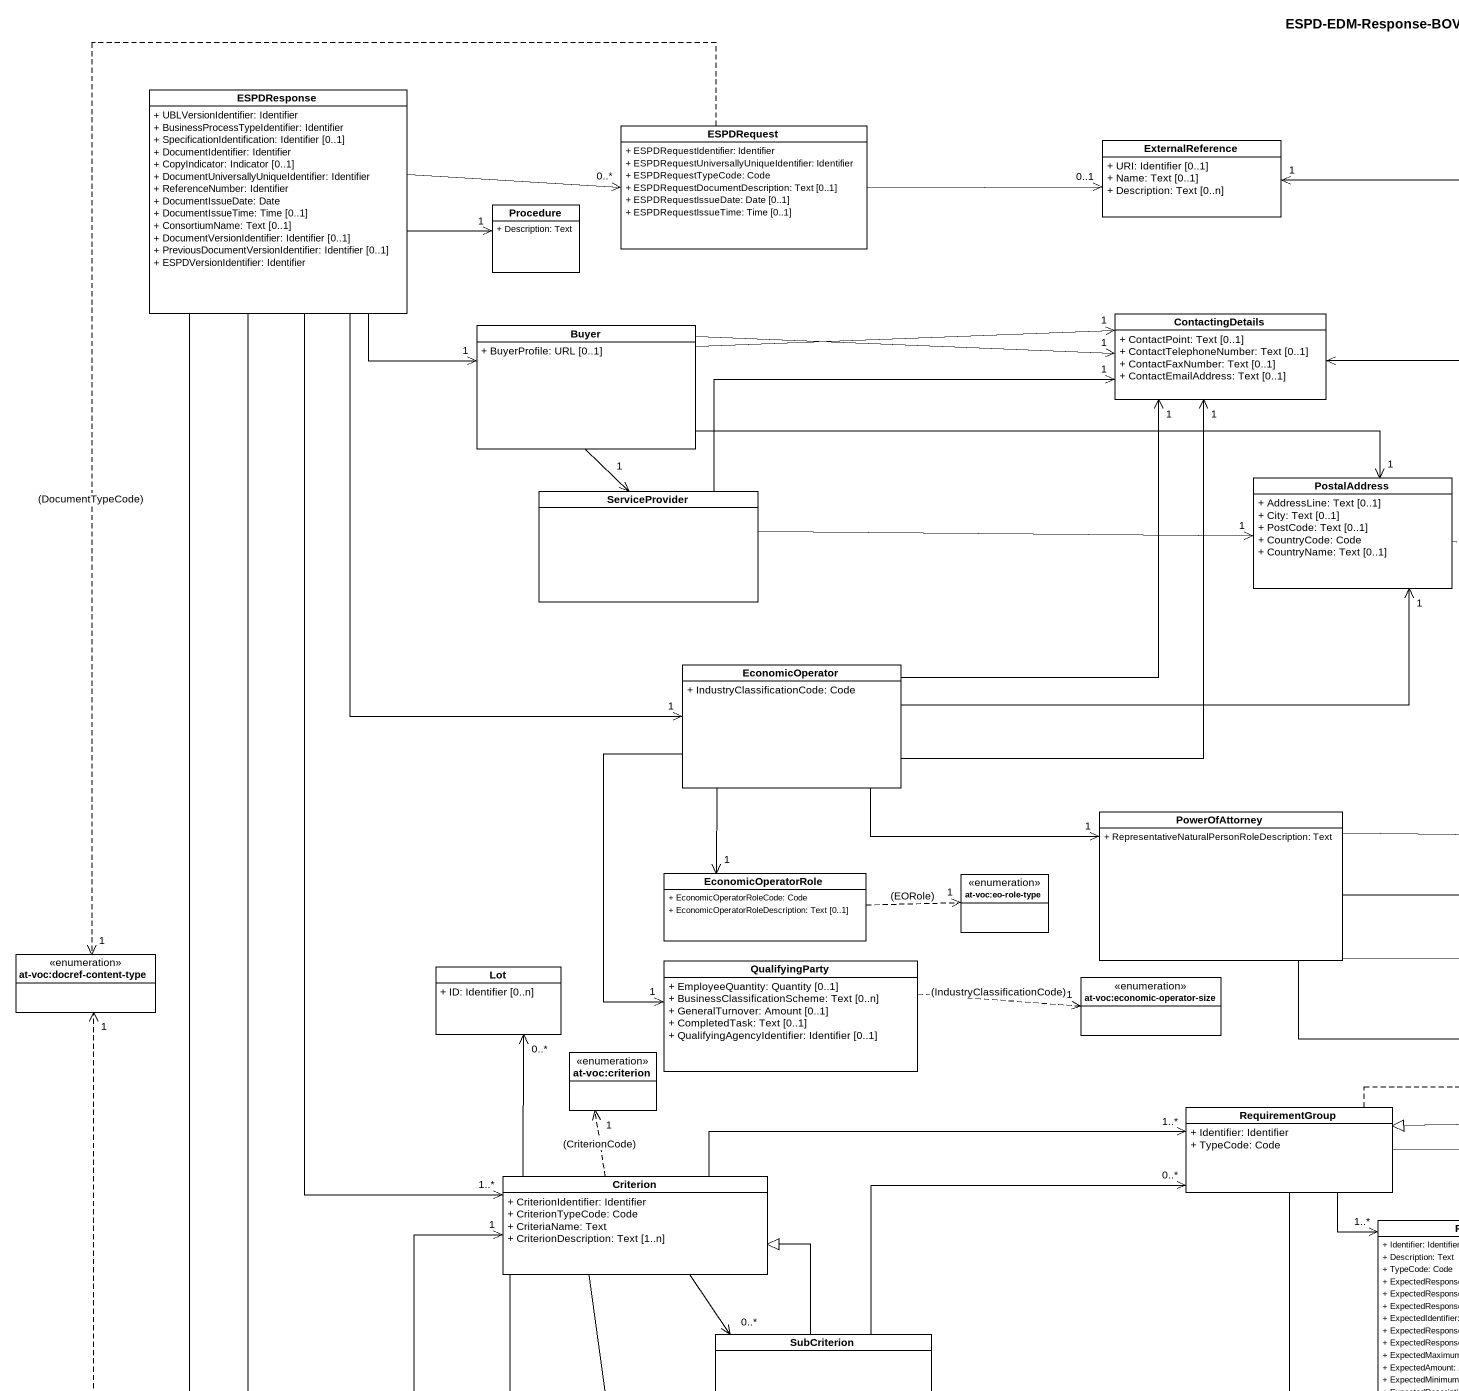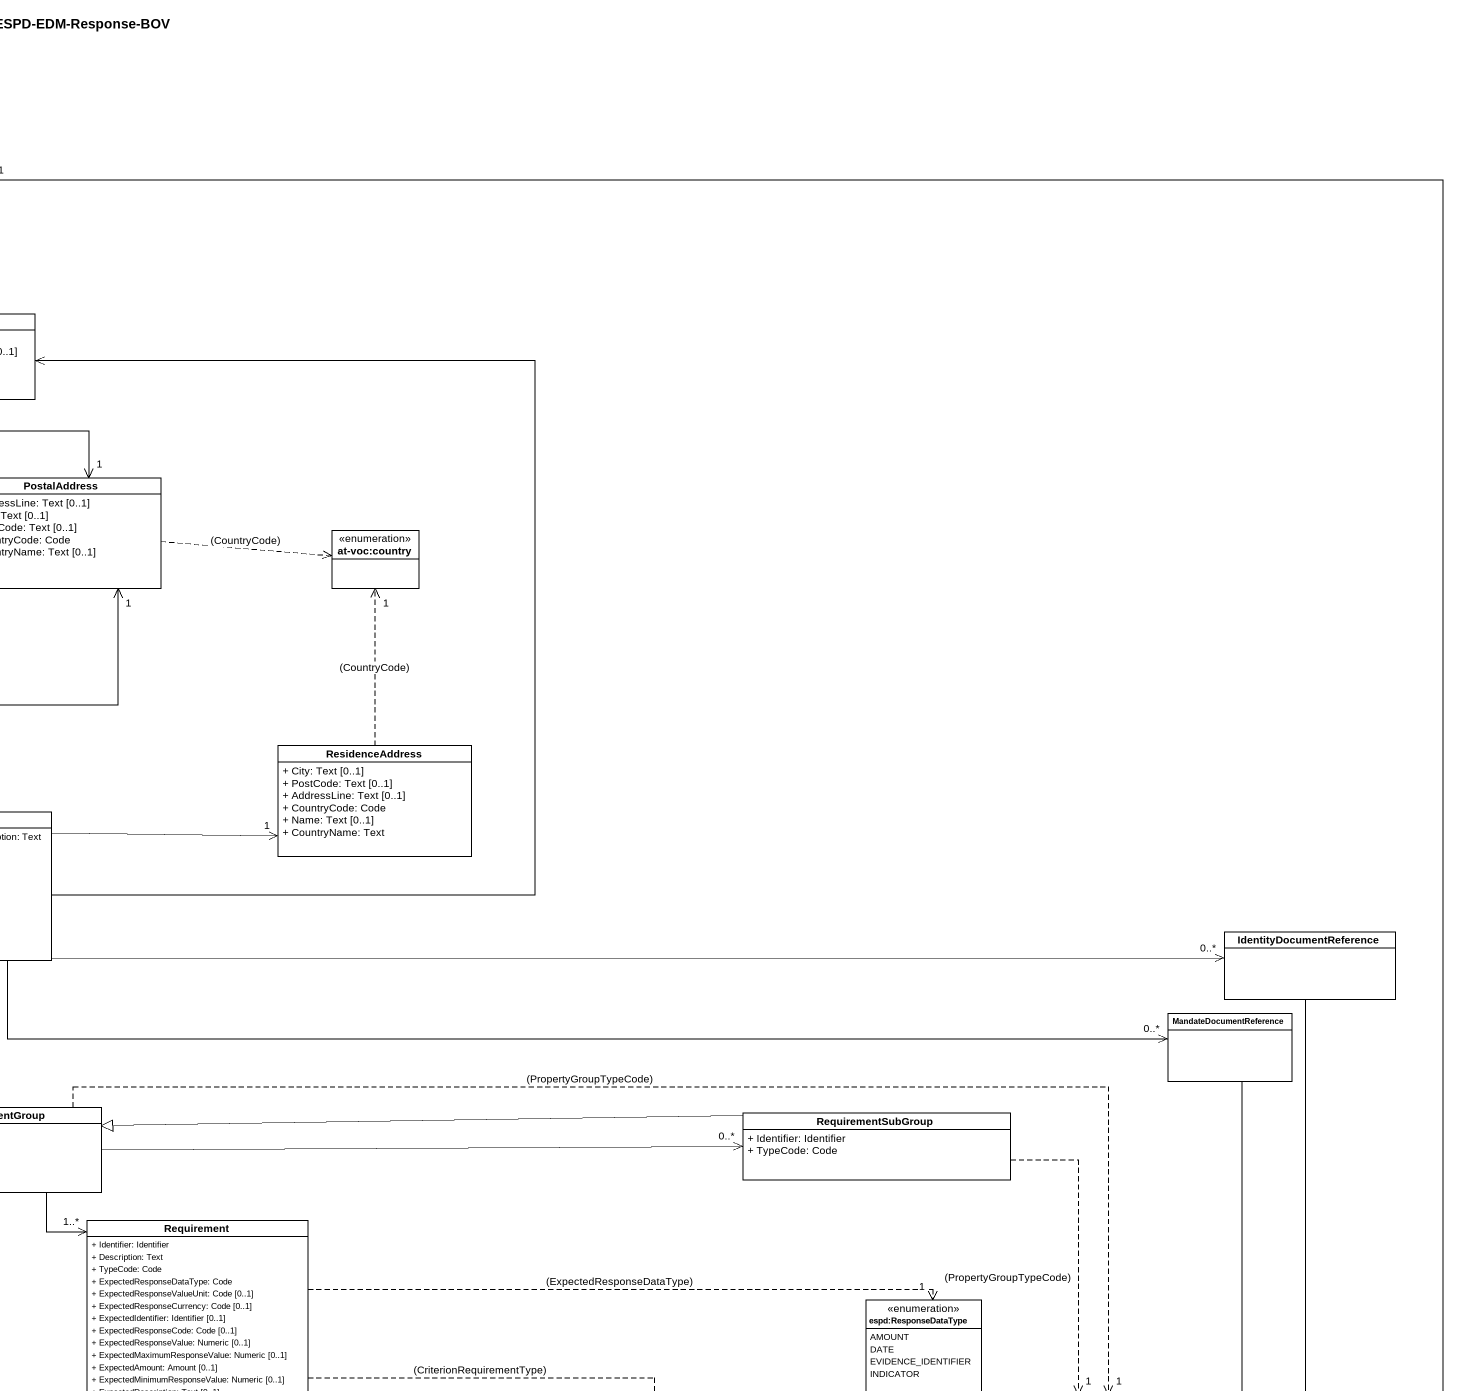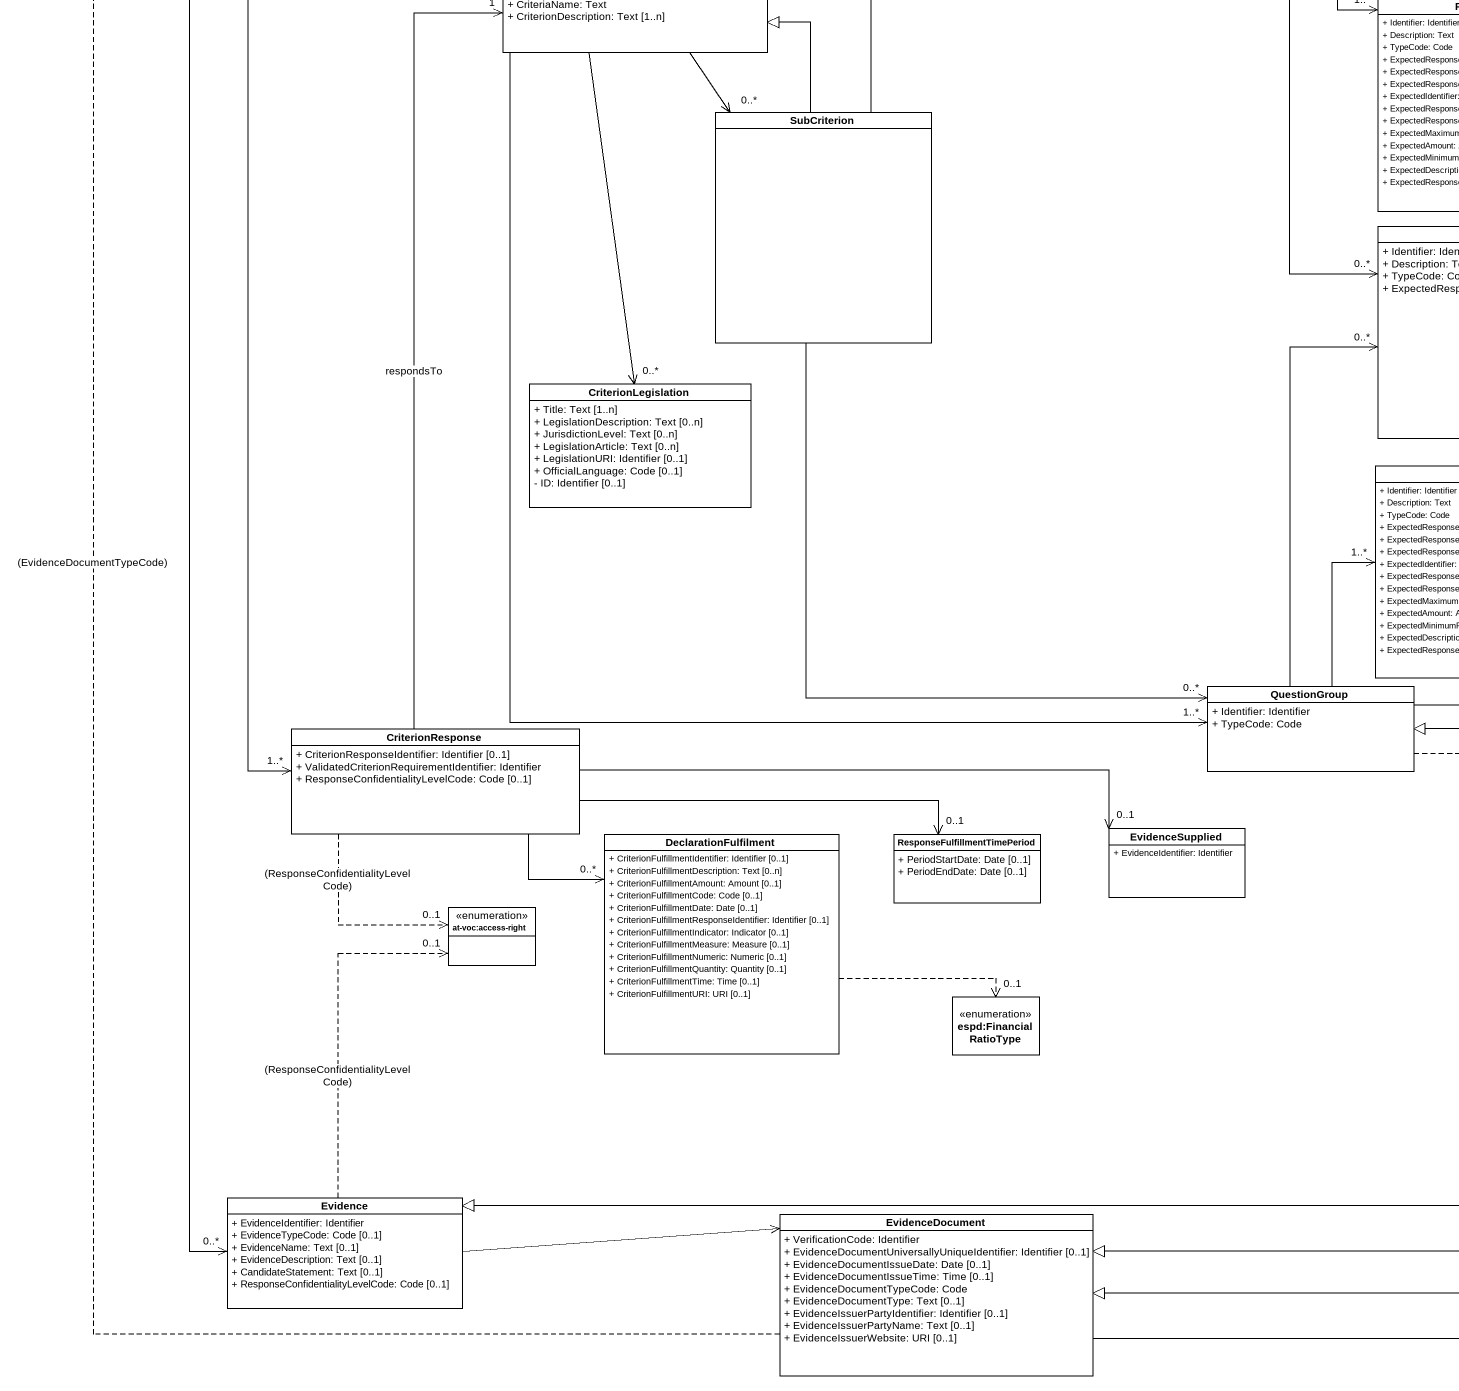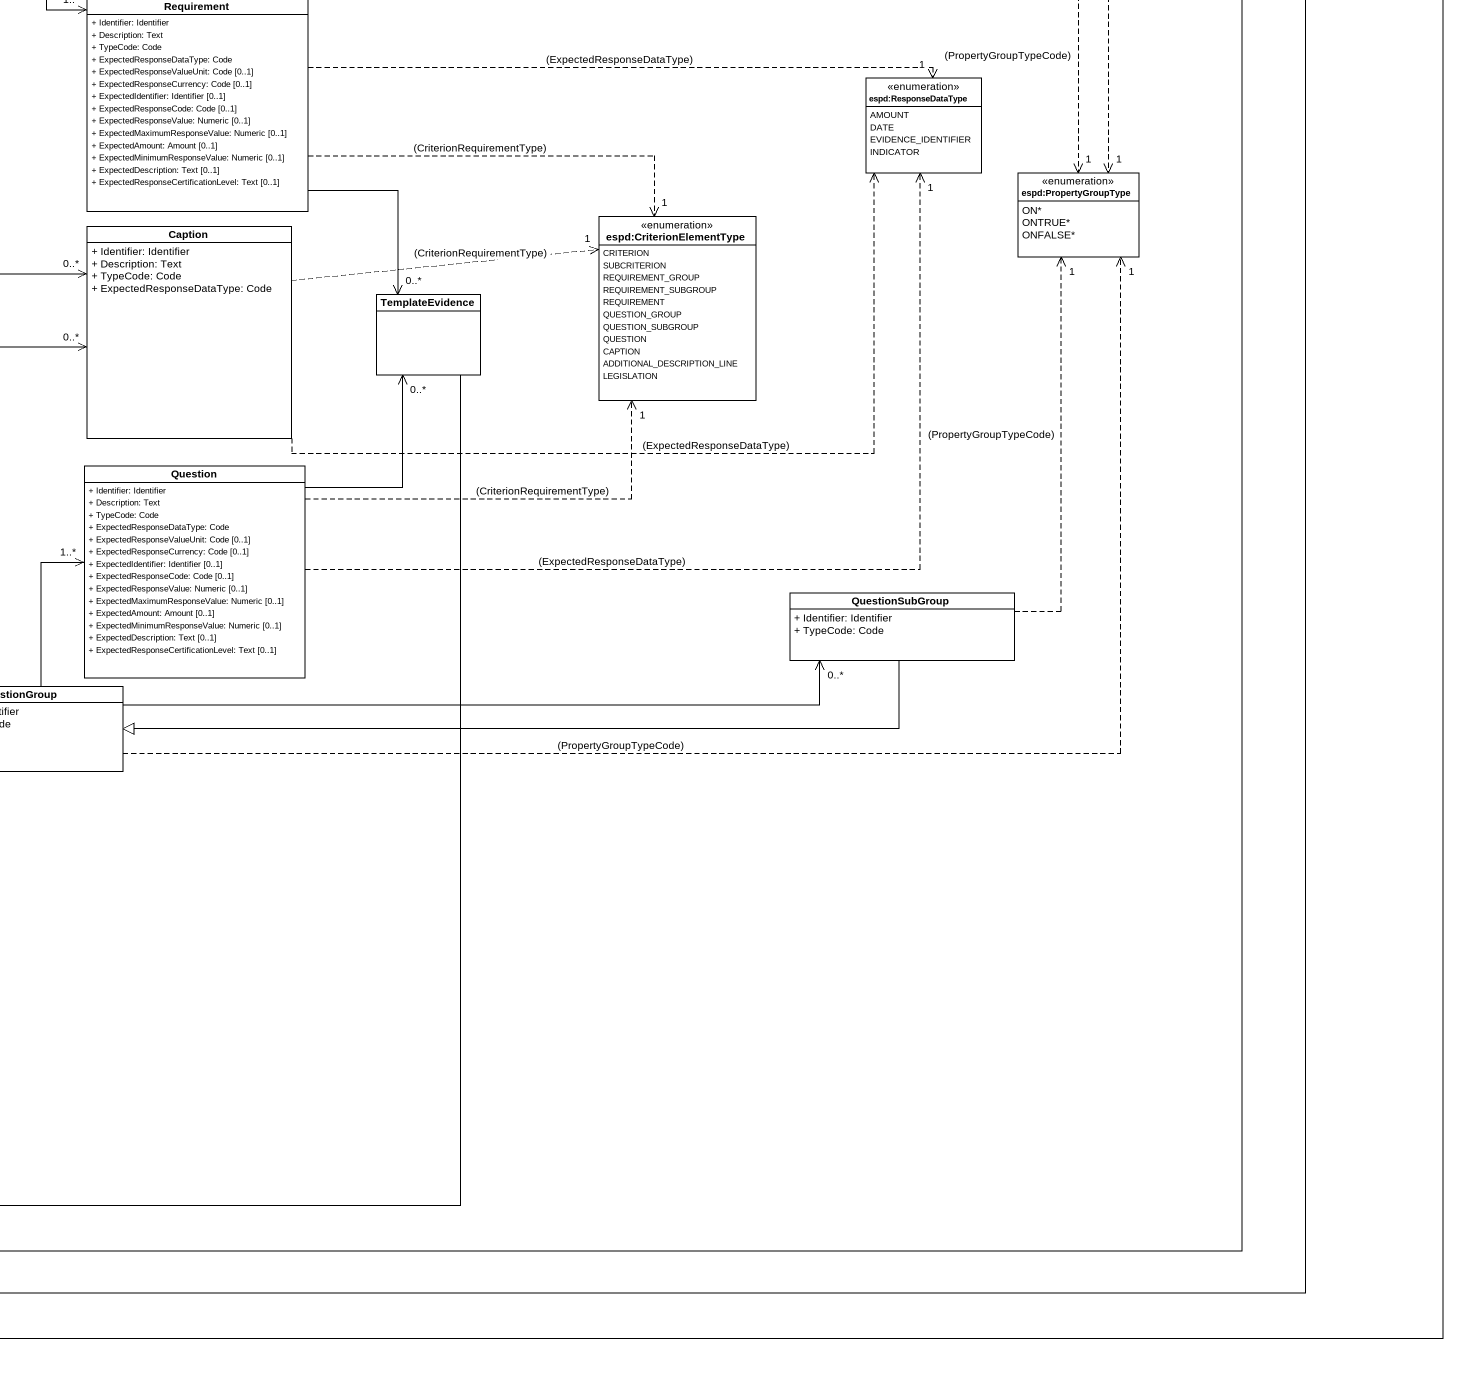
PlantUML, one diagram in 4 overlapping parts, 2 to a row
@startuml
title ESPD-EDM-Response-BOV
hide circle
hide empty members
skinparam classAttributeIconSize 0
class ESPDResponse {
  + UBLVersionIdentifier: Identifier
  + BusinessProcessTypeIdentifier: Identifier
  + SpecificationIdentification: Identifier [0..1]
  + DocumentIdentifier: Identifier
  + CopyIndicator: Indicator [0..1]
  + DocumentUniversallyUniqueIdentifier: Identifier
  + ReferenceNumber: Identifier
  + DocumentIssueDate: Date
  + DocumentIssueTime: Time [0..1]
  + ConsortiumName: Text [0..1]
  + DocumentVersionIdentifier: Identifier [0..1]
  + PreviousDocumentVersionIdentifier: Identifier [0..1]
  + ESPDVersionIdentifier: Identifier
}
class ESPDRequest {
  + ESPDRequestIdentifier: Identifier
  + ESPDRequestUniversallyUniqueIdentifier: Identifier
  + ESPDRequestTypeCode: Code
  + ESPDRequestDocumentDescription: Text [0..1]
  + ESPDRequestIssueDate: Date [0..1]
  + ESPDRequestIssueTime: Time [0..1]
}
class ExternalReference {
  + URI: Identifier [0..1]
  + Name: Text [0..1]
  + Description: Text [0..n]
}
class Procedure {
  + Description: Text
}
class ContactingDetails {
  + ContactPoint: Text [0..1]
  + ContactTelephoneNumber: Text [0..1]
  + ContactFaxNumber: Text [0..1]
  + ContactEmailAddress: Text [0..1]
}
class Buyer {
  + BuyerProfile: URL [0..1]
}
class ServiceProvider
class PostalAddress {
  + AddressLine: Text [0..1]
  + City: Text [0..1]
  + PostCode: Text [0..1]
  + CountryCode: Code
  + CountryName: Text [0..1]
}
enum "at-voc:country" as at_voc_country
class EconomicOperator {
  + IndustryClassificationCode: Code
}
class ResidenceAddress {
  + City: Text [0..1]
  + PostCode: Text [0..1]
  + AddressLine: Text [0..1]
  + CountryCode: Code
  + Name: Text [0..1]
  + CountryName: Text
}
class PowerOfAttorney {
  + RepresentativeNaturalPersonRoleDescription: Text
}
class EconomicOperatorRole {
  + EconomicOperatorRoleCode: Code
  + EconomicOperatorRoleDescription: Text [0..1]
}
enum "at-voc:eo-role-type" as at_voc_eo_role_type
class IdentityDocumentReference
enum "at-voc:docref-content-type" as at_voc_docref_content_type
class Lot {
  + ID: Identifier [0..n]
}
class QualifyingParty {
  + EmployeeQuantity: Quantity [0..1]
  + BusinessClassificationScheme: Text [0..n]
  + GeneralTurnover: Amount [0..1]
  + CompletedTask: Text [0..1]
  + QualifyingAgencyIdentifier: Identifier [0..1]
}
enum "at-voc:economic-operator-size" as at_voc_economic_operator
class MandateDocumentReference
enum "at-voc:criterion" as at_voc_criterion
class RequirementGroup {
  + Identifier: Identifier
  + TypeCode: Code
}
class RequirementSubGroup {
  + Identifier: Identifier
  + TypeCode: Code
}
class Criterion {
  + CriterionIdentifier: Identifier
  + CriterionTypeCode: Code
  + CriteriaName: Text
  + CriterionDescription: Text [1..n]
}
class Requirement {
  + Identifier: Identifier
  + Description: Text
  + TypeCode: Code
  + ExpectedResponseDataType: Code
  + ExpectedResponseValueUnit: Code [0..1]
  + ExpectedResponseCurrency: Code [0..1]
  + ExpectedIdentifier: Identifier [0..1]
  + ExpectedResponseCode: Code [0..1]
  + ExpectedResponseValue: Numeric [0..1]
  + ExpectedMaximumResponseValue: Numeric [0..1]
  + ExpectedAmount: Amount [0..1]
  + ExpectedMinimumResponseValue: Numeric [0..1]
  + ExpectedDescription: Text [0..1]
  + ExpectedResponseCertificationLevel: Text [0..1]
}
enum "espd:ResponseDataType" as espd_ResponseDataType {
  AMOUNT
  DATE
  EVIDENCE_IDENTIFIER
  INDICATOR
}
class SubCriterion
enum "espd:PropertyGroupType" as espd_PropertyGroupType {
  ON*
  ONTRUE*
  ONFALSE*
}
class "Caption" as Caption_ {
  + Identifier: Identifier
  + Description: Text
  + TypeCode: Code
  + ExpectedResponseDataType: Code
}
enum "espd:CriterionElementType" as espd_CriterionElementType {
  CRITERION
  SUBCRITERION
  REQUIREMENT_GROUP
  REQUIREMENT_SUBGROUP
  REQUIREMENT
  QUESTION_GROUP
  QUESTION_SUBGROUP
  QUESTION
  CAPTION
  ADDITIONAL_DESCRIPTION_LINE
  LEGISLATION
}
class TemplateEvidence
class CriterionLegislation {
  + Title: Text [1..n]
  + LegislationDescription: Text [0..n]
  + JurisdictionLevel: Text [0..n]
  + LegislationArticle: Text [0..n]
  + LegislationURI: Identifier [0..1]
  + OfficialLanguage: Code [0..1]
  - ID: Identifier [0..1]
}
class Question {
  + Identifier: Identifier
  + Description: Text
  + TypeCode: Code
  + ExpectedResponseDataType: Code
  + ExpectedResponseValueUnit: Code [0..1]
  + ExpectedResponseCurrency: Code [0..1]
  + ExpectedIdentifier: Identifier [0..1]
  + ExpectedResponseCode: Code [0..1]
  + ExpectedResponseValue: Numeric [0..1]
  + ExpectedMaximumResponseValue: Numeric [0..1]
  + ExpectedAmount: Amount [0..1]
  + ExpectedMinimumResponseValue: Numeric [0..1]
  + ExpectedDescription: Text [0..1]
  + ExpectedResponseCertificationLevel: Text [0..1]
}
class QuestionSubGroup {
  + Identifier: Identifier
  + TypeCode: Code
}
class QuestionGroup {
  + Identifier: Identifier
  + TypeCode: Code
}
class CriterionResponse {
  + CriterionResponseIdentifier: Identifier [0..1]
  + ValidatedCriterionRequirementIdentifier: Identifier
  + ResponseConfidentialityLevelCode: Code [0..1]
}
class DeclarationFulfilment {
  + CriterionFulfillmentIdentifier: Identifier [0..1]
  + CriterionFulfillmentDescription: Text [0..n]
  + CriterionFulfillmentAmount: Amount [0..1]
  + CriterionFulfillmentCode: Code [0..1]
  + CriterionFulfillmentDate: Date [0..1]
  + CriterionFulfillmentResponseIdentifier: Identifier [0..1]
  + CriterionFulfillmentIndicator: Indicator [0..1]
  + CriterionFulfillmentMeasure: Measure [0..1]
  + CriterionFulfillmentNumeric: Numeric [0..1]
  + CriterionFulfillmentQuantity: Quantity [0..1]
  + CriterionFulfillmentTime: Time [0..1]
  + CriterionFulfillmentURI: URI [0..1]
}
class "ResponseFulfillmentTimePeriod" as ResponseFulfillmentTimePerio {
  + PeriodStartDate: Date [0..1]
  + PeriodEndDate: Date [0..1]
}
class EvidenceSupplied {
  + EvidenceIdentifier: Identifier
}
enum "at-voc:access-right" as at_voc_access_right
enum "espd:FinancialRatioType" as espd_FinancialRatioType
class Evidence {
  + EvidenceIdentifier: Identifier
  + EvidenceTypeCode: Code [0..1]
  + EvidenceName: Text [0..1]
  + EvidenceDescription: Text [0..1]
  + CandidateStatement: Text [0..1]
  + ResponseConfidentialityLevelCode: Code [0..1]
}
class EvidenceDocument {
  + VerificationCode: Identifier
  + EvidenceDocumentUniversallyUniqueIdentifier: Identifier [0..1]
  + EvidenceDocumentIssueDate: Date [0..1]
  + EvidenceDocumentIssueTime: Time [0..1]
  + EvidenceDocumentTypeCode: Code
  + EvidenceDocumentType: Text [0..1]
  + EvidenceIssuerPartyIdentifier: Identifier [0..1]
  + EvidenceIssuerPartyName: Text [0..1]
  + EvidenceIssuerWebsite: URI [0..1]
}
ESPDResponse -right-> "0..*" ESPDRequest
ESPDResponse -right-> "1" Procedure
ESPDResponse --> "1" Buyer
ESPDResponse --> "1" EconomicOperator
ESPDResponse --> "1..*" Criterion
ESPDResponse --> "1..*" CriterionResponse
ESPDResponse --> "0..*" Evidence
ESPDRequest -right-> "0..1" ExternalReference
ESPDRequest ..> "1" at_voc_docref_content_type : (DocumentTypeCode)
Buyer -right-> "1" ContactingDetails
Buyer -right-> "1" ContactingDetails
Buyer --> "1" ServiceProvider
Buyer -right-> "1" PostalAddress
ServiceProvider -right-> "1" ContactingDetails
ServiceProvider -right-> "1" PostalAddress
PostalAddress .right.> at_voc_country : (CountryCode)
EconomicOperator -up-> "1" ContactingDetails
EconomicOperator -up-> "1" ContactingDetails
EconomicOperator -right-> "1" PostalAddress
EconomicOperator -right-> "1" PowerOfAttorney
EconomicOperator --> "1" EconomicOperatorRole
EconomicOperator --> "1" QualifyingParty
ResidenceAddress .up.> "1" at_voc_country : (CountryCode)
PowerOfAttorney -up-> ContactingDetails
PowerOfAttorney -right-> "1" ResidenceAddress
PowerOfAttorney -right-> "0..*" IdentityDocumentReference
PowerOfAttorney -right-> "0..*" MandateDocumentReference
EconomicOperatorRole .right.> "1" at_voc_eo_role_type : (EORole)
IdentityDocumentReference --|> EvidenceDocument
QualifyingParty .right.> "1" at_voc_economic_operator : (IndustryClassificationCode)
MandateDocumentReference --|> EvidenceDocument
RequirementGroup -right-> "0..*" RequirementSubGroup
RequirementGroup --> "1..*" Requirement
RequirementGroup .right.> "1" espd_PropertyGroupType : (PropertyGroupTypeCode)
RequirementGroup --> "0..*" Caption_
RequirementSubGroup -left-|> RequirementGroup
RequirementSubGroup ..> "1" espd_PropertyGroupType : (PropertyGroupTypeCode)
Criterion -up-> "0..*" Lot
Criterion .up.> "1" at_voc_criterion : (CriterionCode)
Criterion -right-> "1..*" RequirementGroup
Criterion --> "0..*" SubCriterion
Criterion --> "0..*" CriterionLegislation
Criterion --> "1..*" QuestionGroup
Requirement .right.> "1" espd_ResponseDataType : (ExpectedResponseDataType)
Requirement .right.> "1" espd_CriterionElementType : (CriterionRequirementType)
Requirement --> "0..*" TemplateEvidence
SubCriterion -up-> "0..*" RequirementGroup
SubCriterion -up-|> Criterion
SubCriterion --> "0..*" QuestionGroup
Caption_ .right.> espd_ResponseDataType : (ExpectedResponseDataType)
Caption_ .right.> "1" espd_CriterionElementType : (CriterionRequirementType)
TemplateEvidence --|> Evidence
Question .up.> "1" espd_ResponseDataType : (ExpectedResponseDataType)
Question .right.> "1" espd_CriterionElementType : (CriterionRequirementType)
Question -up-> "0..*" TemplateEvidence
QuestionSubGroup .up.> "1" espd_PropertyGroupType : (PropertyGroupTypeCode)
QuestionSubGroup -left-|> QuestionGroup
QuestionGroup .right.> "1" espd_PropertyGroupType : (PropertyGroupTypeCode)
QuestionGroup -up-> "0..*" Caption_
QuestionGroup -up-> "1..*" Question
QuestionGroup -right-> "0..*" QuestionSubGroup
CriterionResponse -up-> "1" Criterion : respondsTo
CriterionResponse -right-> "0..*" DeclarationFulfilment
CriterionResponse -right-> "0..1" ResponseFulfillmentTimePerio
CriterionResponse -right-> "0..1" EvidenceSupplied
CriterionResponse ..> "0..1" at_voc_access_right : (ResponseConfidentialityLevelCode)
DeclarationFulfilment .right.> "0..1" espd_FinancialRatioType
Evidence .up.> "0..1" at_voc_access_right : (ResponseConfidentialityLevelCode)
Evidence -right-> EvidenceDocument
EvidenceDocument -up-> "1" ExternalReference
EvidenceDocument .up.> "1" at_voc_docref_content_type : (EvidenceDocumentTypeCode)
@enduml
